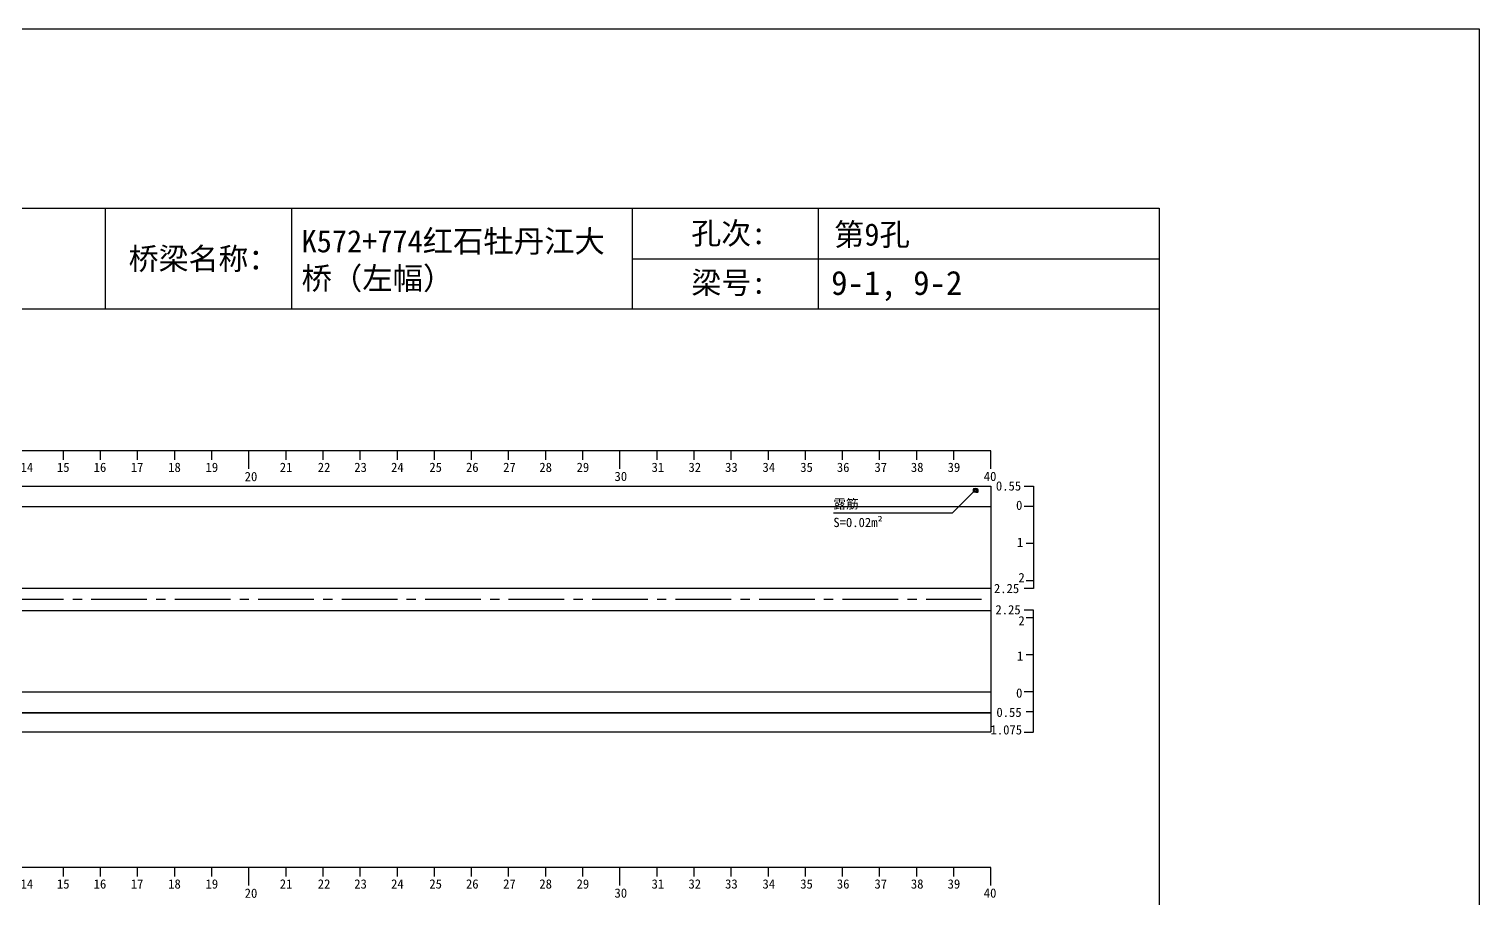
# Model space of a CAD drawing. Header units: millimetres. Extents: x -37 to 615, y -48 to 413.
# Drawn here: x 224.5 to 615.4, y 178.9 to 413.2 of the extents above; entities that cross this region are included whole.
import ezdxf

# ---------------------------------------------------------------- set-up
doc = ezdxf.new("R2010")
doc.units = ezdxf.units.MM
doc.linetypes.add('CENTER2', pattern=[1.125, 0.75, -0.125, 0.125, -0.125])
doc.linetypes.add('DASHED', pattern=[0.75, 0.5, -0.25])
doc.layers.add('图层1', color=7, linetype='Continuous')
doc.layers.add('病害', color=5, linetype='Continuous')
doc.styles.get("Standard").update_dxf_attribs({"font": ''})
doc.styles.add('汉字', font='')
doc.styles.get('Standard').set_extended_font_data('SimSun')
doc.styles.get('汉字').set_extended_font_data('SimSun')

# ---------------------------------------------------------------- blocks, each defined once
blk = doc.blocks.new('chi')
at = {"color": 0}
for p, q in [((1187.409, -3078.8), (1147.409, -3078.8)), ((1162.409, -3079.041), (1162.409, -3078.8)), ((1163.409, -3079.041), (1163.409, -3078.8)), ((1164.409, -3079.041), (1164.409, -3078.8)), ((1165.409, -3079.041), (1165.409, -3078.8)), ((1166.409, -3079.041), (1166.409, -3078.8)), ((1167.409, -3079.283), (1167.409, -3078.8)), ((1168.409, -3079.041), (1168.409, -3078.8)), ((1169.409, -3079.041), (1169.409, -3078.8)), ((1170.409, -3079.041), (1170.409, -3078.8)), ((1171.409, -3079.041), (1171.409, -3078.8)), ((1172.409, -3079.041), (1172.409, -3078.8)), ((1173.409, -3079.041), (1173.409, -3078.8)), ((1174.409, -3079.041), (1174.409, -3078.8)), ((1175.409, -3079.041), (1175.409, -3078.8)), ((1176.409, -3079.041), (1176.409, -3078.8)), ((1177.409, -3079.283), (1177.409, -3078.8)), ((1178.409, -3079.041), (1178.409, -3078.8)), ((1179.409, -3079.041), (1179.409, -3078.8)), ((1180.409, -3079.041), (1180.409, -3078.8)), ((1181.409, -3079.041), (1181.409, -3078.8)), ((1182.409, -3079.041), (1182.409, -3078.8)), ((1183.409, -3079.041), (1183.409, -3078.8)), ((1184.409, -3079.041), (1184.409, -3078.8)), ((1185.409, -3079.041), (1185.409, -3078.8)), ((1186.409, -3079.041), (1186.409, -3078.8)), ((1187.409, -3079.283), (1187.409, -3078.8))]:
    blk.add_line(p, q, dxfattribs=at)
for s, p in [('14', (1161.252, -3079.368)), ('15', (1162.233, -3079.368)), ('16', (1163.223, -3079.368)), ('17', (1164.224, -3079.368)), ('18', (1165.232, -3079.368)), ('19', (1166.238, -3079.368)), ('20', (1167.294, -3079.617)), ('21', (1168.24, -3079.368)), ('22', (1169.264, -3079.368)), ('23', (1170.247, -3079.368)), ('24', (1171.24, -3079.368)), ('25', (1172.271, -3079.368)), ('26', (1173.258, -3079.368)), ('27', (1174.261, -3079.368)), ('28', (1175.236, -3079.368)), ('29', (1176.24, -3079.368)), ('30', (1177.262, -3079.613)), ('31', (1178.261, -3079.368)), ('32', (1179.256, -3079.368)), ('33', (1180.243, -3079.368)), ('34', (1181.251, -3079.368)), ('35', (1182.269, -3079.368)), ('36', (1183.256, -3079.368)), ('37', (1184.269, -3079.368)), ('38', (1185.251, -3079.368)), ('39', (1186.242, -3079.368)), ('40', (1187.216, -3079.613))]:
    blk.add_text(s, height=0.25).set_placement(p)
blk = doc.blocks.new('kopp')
at = {"color": 0}
for p, q in [((1188.308, -3078.25), (1188.558, -3078.25)), ((1188.558, -3078.25), (1188.558, -3078.8)), ((1188.558, -3078.8), (1188.308, -3078.8)), ((1188.558, -3078.8), (1188.558, -3079.8)), ((1188.558, -3079.8), (1188.358, -3079.8)), ((1188.558, -3079.8), (1188.558, -3079.8)), ((1188.558, -3079.8), (1188.558, -3080.8)), ((1188.558, -3081.009), (1188.308, -3081.009)), ((1188.558, -3080.8), (1188.358, -3080.8)), ((1188.558, -3080.8), (1188.558, -3081.009)), ((1188.558, -3081.592), (1188.308, -3081.592)), ((1188.558, -3081.8), (1188.358, -3081.8)), ((1188.558, -3081.8), (1188.558, -3081.592)), ((1188.558, -3082.8), (1188.558, -3081.8)), ((1188.558, -3082.8), (1188.358, -3082.8)), ((1188.558, -3083.8), (1188.558, -3082.8)), ((1188.558, -3082.8), (1188.558, -3082.8)), ((1188.558, -3083.8), (1188.308, -3083.8)), ((1188.558, -3084.875), (1188.558, -3083.8)), ((1188.558, -3084.338), (1188.358, -3084.338)), ((1188.308, -3084.888), (1188.558, -3084.888))]:
    blk.add_line(p, q, dxfattribs=at)
for s, p in [('0.55', (1187.543, -3078.37)), ('0', (1188.086, -3078.891)), ('1', (1188.109, -3079.89)), ('2', (1188.15, -3080.842)), ('2.25', (1187.49, -3081.135)), ('2.25', (1187.53, -3081.708)), ('2', (1188.15, -3082.006)), ('1', (1188.109, -3082.959)), ('0', (1188.086, -3083.954)), ('0.55', (1187.556, -3084.474)), ('1.075', (1187.398, -3084.946))]:
    blk.add_text(s, height=0.25).set_placement(p)

msp = doc.modelspace()

# ---------------------------------------------------------------- linework, layer by layer
at = {"color": 0, "linetype": 'ByBlock'}
for p, q in [((0, 364.85), (529.17, 364.85)), ((245.1, 364.85), (245.1, 337.72)), ((387.13, 364.85), (387.13, 337.72)), ((437.29, 364.79), (437.29, 337.66)), ((529.17, 364.85), (529.17, 0)), ((136.5, 337.72), (529.17, 337.72))]:
    msp.add_line(p, q, dxfattribs=at)
at = {"color": 0}
for p, q in [((83.82, 289.93), (483.82, 289.93)), ((483.82, 289.93), (483.82, 223.68)), ((83.82, 262.43), (483.82, 262.43)), ((483.82, 262.43), (483.82, 259.43)), ((83.82, 256.43), (483.82, 256.43)), ((83.82, 234.43), (483.82, 234.43)), ((83.82, 228.93), (483.82, 228.93)), ((83.82, 228.81), (483.82, 228.81)), ((83.82, 223.68), (483.82, 223.68))]:
    msp.add_line(p, q, dxfattribs=at)
at = {"color": 1, "linetype": 'DASHED'}
for p, q in [((479.35, 288.29), (479.35, 289.27)), ((479.7, 288.29), (479.7, 289.27)), ((480.05, 288.29), (480.05, 289.27)), ((479, 289.02), (480.39, 289.02)), ((479, 288.78), (480.39, 288.78)), ((479, 288.54), (480.39, 288.54))]:
    msp.add_line(p, q, dxfattribs=at)
at = {"color": 7}
for p, q in [((479.68, 289.24), (479.67, 288.94)), ((479, 288.69), (479.41, 288.68)), ((479.13, 289.16), (479.38, 288.94)), ((479.46, 288.33), (479.59, 288.51)), ((480.13, 289.16), (479.93, 288.9)), ((480.08, 288.29), (479.97, 288.51)), ((480.39, 288.66), (480.02, 288.72))]:
    msp.add_line(p, q, dxfattribs=at)
msp.add_line((83.82, 284.43), (483.82, 284.43))
at = {"color": 1, "linetype": 'CENTER2', "ltscale": 20}
msp.add_line((83.82, 259.43), (483.82, 259.43), dxfattribs=at)
at = {"color": 3, "linetype": 'ByBlock'}
msp.add_lwpolyline([(-36.77, 413.19), (615.38, 413.19), (615.38, -47.93), (-36.77, -47.93)], close=True, dxfattribs=at)
at = {"color": 7}
for points in [[(479.79, 289.24), (479.58, 289.24), (479.37, 289.19), (479.13, 289.16), (479, 288.95), (479, 288.69), (479.03, 288.37), (479.18, 288.37), (479.74, 288.29), (480.08, 288.29), (480.29, 288.34), (480.37, 288.4), (480.39, 288.66), (480.39, 288.9), (480.29, 289.08), (480.13, 289.16), (480, 289.19), (479.79, 289.27)], [(479, 288.29), (473.34, 282.64), (441.34, 282.64)]]:
    msp.add_lwpolyline(points, dxfattribs=at)
at = {"layer": '病害', "color": 5}
for p, q in [((245.1, 364.85), (245.1, 337.72)), ((387.13, 364.85), (387.13, 337.72)), ((529.17, 364.85), (529.17, 337.72)), ((136.5, 337.72), (386.58, 337.72)), ((386.58, 337.72), (529.17, 337.72))]:
    msp.add_line(p, q, dxfattribs=at)
at = {"layer": '病害', "color": 0}
for p, q in [((295.25, 364.85), (295.25, 337.72)), ((387.14, 351.23), (529.17, 351.23))]:
    msp.add_line(p, q, dxfattribs=at)

# ---------------------------------------------------------------- block references
at = {"color": 0, "xscale": 9.999999999994273, "yscale": 9.999999999994273, "zscale": 9.999999999994273}
for name, p in [('chi', (-11390.27, 31087.43)), ('kopp', (-11390.27, 31072.43)), ('chi', (-11390.27, 30975.09))]:
    msp.add_blockref(name, p, dxfattribs=at)

# ---------------------------------------------------------------- texts
at = {"color": 7}
for s, p in [('露筋', (441.34, 283.89)), ('S=0.02m²', (441.34, 278.89))]:
    msp.add_text(s, height=2.5, dxfattribs=at).set_placement(p)
at = {"linetype": 'ByBlock', "attachment_point": 1, "style": '汉字'}
for s, insert, char_height, width in [('K572+774红石牡丹江大桥（左幅）', (298, 358.97), 6, 87.5474), ('{\\C0;第9孔}', (441.52, 360.78), 6, 77.4135), ('{\\C0;9-1, 9-2}', (440.75, 347.98), 6.5, 84.1186)]:
    msp.add_mtext(s, dxfattribs=dict(at, insert=insert, char_height=char_height, width=width))
at = {"layer": '图层1', "style": '汉字'}
for s, p in [('孔次:', (403.05, 355.16)), ('桥梁名称：', (251.38, 348.29)), ('梁号:', (403.08, 341.8))]:
    msp.add_text(s, height=5.918, dxfattribs=at).set_placement(p)

doc.saveas('drawing.dxf')
